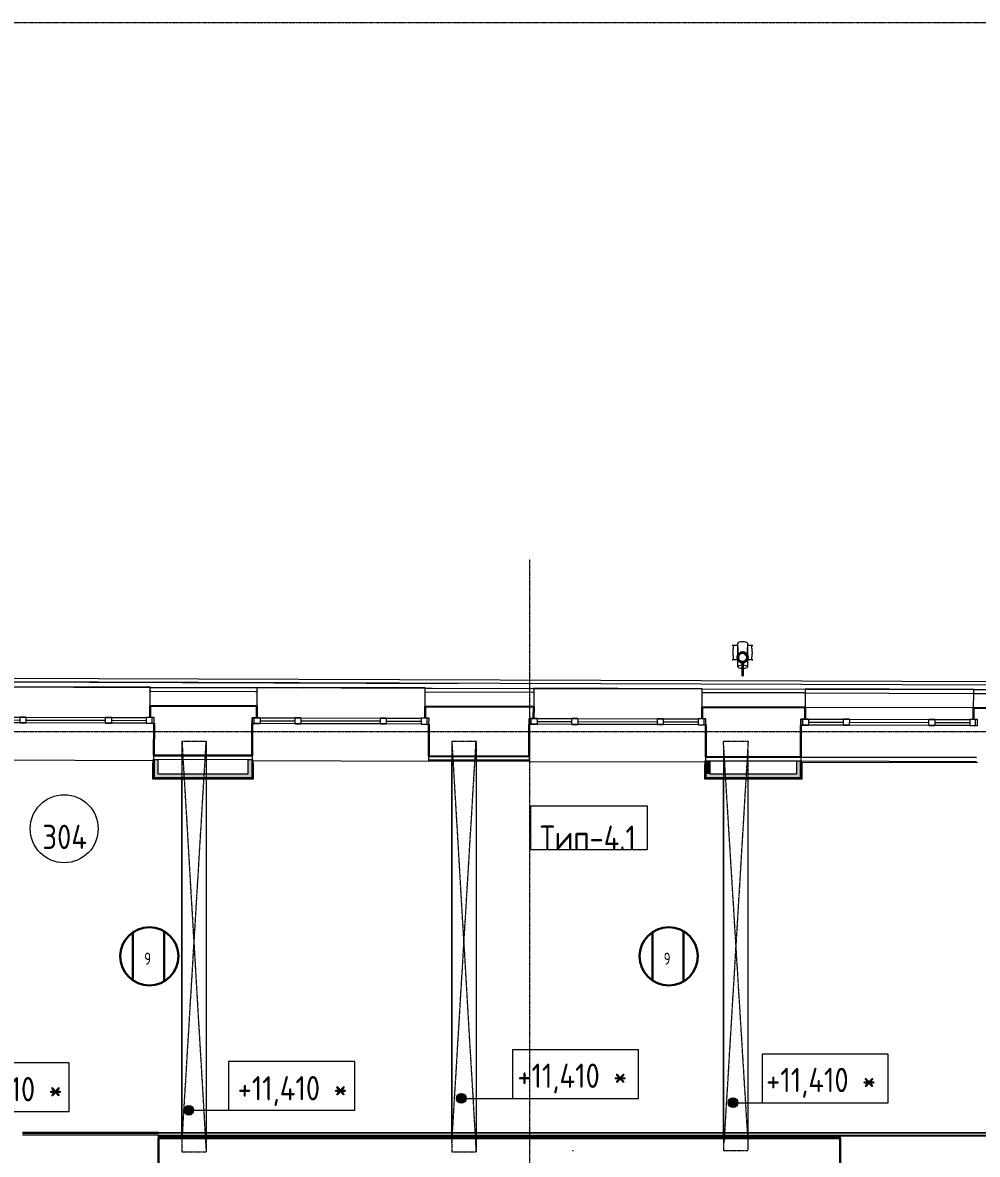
# Model space of a CAD drawing. Header units: millimetres. Extents: x -10438 to 68527, y -5058 to 44223.
# Drawn here: x 25324 to 35159, y 8591 to 20245 of the extents above; entities that cross this region are included whole.
import ezdxf

# ---------------------------------------------------------------- set-up
doc = ezdxf.new("R2010")
doc.units = ezdxf.units.MM
for name, pattern in [('ADSK_Линия сетки', [25, 20, -2.5, 0, -2.5]), ('ADSK_Штрих_ш3 п1_5', [4.5, 3, -1.5]), ('ADSK_Штрихпунктирная 2 точки_ш15 п1_5 п1_5 п1_5', [19.5, 15, -1.5, 0, -1.5, 0, -1.5])]:
    doc.linetypes.add(name, pattern=pattern)
for name, color, linetype, lineweight in [('_ Окна', 7, 'Continuous', 9), ('Аннотация', 7, 'Continuous', 20), ('Каркас', 7, 'Continuous', 18), ('Марки', 7, 'Continuous', 20), ('Марки помещений', 7, 'Continuous', 20), ('Обобщенные модели', 7, 'Continuous', 18), ('Окна', 7, 'Continuous', 9), ('Оси', 7, 'Continuous', 9), ('Отметки', 7, 'Continuous', 9), ('Потолки', 7, 'Continuous', 9), ('Стены внутренние', 7, 'Continuous', 18), ('Стены наружные', 7, 'Continuous', 18), ('Стены несущие', 7, 'Continuous', 30), ('Стены отделка', 7, 'Continuous', 30), ('Стены штриховка', 7, 'Continuous', 9)]:
    doc.layers.add(name, color=color, linetype=linetype, lineweight=lineweight)
doc.layers.add('Линии', color=7, linetype='Continuous', lineweight=9, true_color=0x00a600)
doc.styles.add('GOST Common_1', font='GOST_Common.ttf', dxfattribs={"width": 0.9, "height": 250})
doc.styles.add('GOST Common_2', font='GOST_Common.ttf', dxfattribs={"width": 0.9, "height": 250})
doc.styles.add('GOST Common_4', font='GOST_Common.ttf', dxfattribs={"width": 0.8, "height": 350})
doc.styles.add('GOST Common_B', font='', dxfattribs={"width": 0.9, "height": 250})
doc.styles.get('GOST Common_B').set_extended_font_data('GOST Common', bold=True)

# ---------------------------------------------------------------- blocks, each defined once
blk = doc.blocks.new('окно трехпол с фрамугой - 1800 и 1820х2300_h___нов_ ок15-V10-План потолков 3-го этажа')
at = {"layer": '_ Окна', "lineweight": 18}
for p, q in [((-910, 75), (-910, 135)), ((-910, 135), (-830, 135)), ((-830, 135), (-830, 75)), ((-470, 75), (-470, 135)), ((-470, 135), (-410, 135)), ((-410, 135), (-410, 75)), ((410, 75), (410, 135)), ((410, 135), (470, 135)), ((470, 135), (470, 75)), ((830, 135), (830, 75)), ((910, 135), (830, 135)), ((910, 75), (910, 135)), ((-830, 75), (-910, 75)), ((-410, 75), (-470, 75)), ((470, 75), (410, 75)), ((830, 75), (910, 75))]:
    blk.add_line(p, q, dxfattribs=at)
at = {"layer": '_ Окна'}
for p, q in [((-890, 75), (-890, 135)), ((890, 75), (890, 135)), ((-830, 105), (-470, 105)), ((-410, 105), (410, 105)), ((470, 105), (830, 105))]:
    blk.add_line(p, q, dxfattribs=at)
at = {"layer": 'Окна'}
for p, q in [((-910, 135), (-910, 75)), ((-830, 135), (-910, 135)), ((-830, 135), (-470, 135)), ((-410, 135), (-470, 135)), ((-410, 135), (410, 135)), ((470, 135), (410, 135)), ((470, 135), (830, 135)), ((910, 135), (830, 135)), ((910, 75), (910, 135)), ((-910, 75), (-830, 75)), ((-470, 75), (-830, 75)), ((-470, 75), (-410, 75)), ((410, 75), (-410, 75)), ((410, 75), (470, 75)), ((830, 75), (470, 75)), ((830, 75), (910, 75))]:
    blk.add_line(p, q, dxfattribs=at)
blk = doc.blocks.new('окно трехпол с фрамугой - 1800 и 1820х2300_h___нов_ ок15-V13-План потолков 3-го этажа')
at = {"layer": '_ Окна', "lineweight": 18}
for p, q in [((-910, 75), (-910, 135)), ((-910, 135), (-830, 135)), ((-830, 135), (-830, 75)), ((-470, 75), (-470, 135)), ((-470, 135), (-410, 135)), ((-410, 135), (-410, 75)), ((410, 75), (410, 135)), ((410, 135), (470, 135)), ((470, 135), (470, 75)), ((830, 135), (830, 75)), ((910, 135), (830, 135)), ((910, 75), (910, 135)), ((-830, 75), (-910, 75)), ((-410, 75), (-470, 75)), ((470, 75), (410, 75)), ((830, 75), (910, 75))]:
    blk.add_line(p, q, dxfattribs=at)
at = {"layer": '_ Окна'}
for p, q in [((-890, 75), (-890, 135)), ((890, 75), (890, 135)), ((-830, 105), (-470, 105)), ((-410, 105), (410, 105)), ((470, 105), (830, 105))]:
    blk.add_line(p, q, dxfattribs=at)
at = {"layer": 'Окна'}
for p, q in [((-910, 135), (-910, 75)), ((-830, 135), (-910, 135)), ((-830, 135), (-470, 135)), ((-410, 135), (-470, 135)), ((-410, 135), (410, 135)), ((470, 135), (410, 135)), ((470, 135), (830, 135)), ((910, 135), (830, 135)), ((910, 75), (910, 135)), ((-910, 75), (-830, 75)), ((-470, 75), (-830, 75)), ((-470, 75), (-410, 75)), ((410, 75), (-410, 75)), ((410, 75), (470, 75)), ((830, 75), (470, 75)), ((830, 75), (910, 75))]:
    blk.add_line(p, q, dxfattribs=at)
blk = doc.blocks.new('окно трехпол с фрамугой - 1800 и 1820х2300_h___нов_ ок15-V14-План потолков 3-го этажа')
at = {"layer": '_ Окна', "lineweight": 18}
for p, q in [((-910, 75), (-910, 135)), ((-910, 135), (-830, 135)), ((-830, 135), (-830, 75)), ((-470, 75), (-470, 135)), ((-470, 135), (-410, 135)), ((-410, 135), (-410, 75)), ((410, 75), (410, 135)), ((410, 135), (470, 135)), ((470, 135), (470, 75)), ((830, 135), (830, 75)), ((910, 135), (830, 135)), ((910, 75), (910, 135)), ((-830, 75), (-910, 75)), ((-410, 75), (-470, 75)), ((470, 75), (410, 75)), ((830, 75), (910, 75))]:
    blk.add_line(p, q, dxfattribs=at)
at = {"layer": '_ Окна'}
for p, q in [((-890, 75), (-890, 135)), ((890, 75), (890, 135)), ((-830, 105), (-470, 105)), ((-410, 105), (410, 105)), ((470, 105), (830, 105))]:
    blk.add_line(p, q, dxfattribs=at)
at = {"layer": 'Окна'}
for p, q in [((-910, 135), (-910, 75)), ((-830, 135), (-910, 135)), ((-830, 135), (-470, 135)), ((-410, 135), (-470, 135)), ((-410, 135), (410, 135)), ((470, 135), (410, 135)), ((470, 135), (830, 135)), ((910, 135), (830, 135)), ((910, 75), (910, 135)), ((-910, 75), (-830, 75)), ((-470, 75), (-830, 75)), ((-470, 75), (-410, 75)), ((410, 75), (-410, 75)), ((410, 75), (470, 75)), ((830, 75), (470, 75)), ((830, 75), (910, 75))]:
    blk.add_line(p, q, dxfattribs=at)
blk = doc.blocks.new('окно трехпол с фрамугой - 1800 и 1820х2300_h___нов_ ок15-V15-План потолков 3-го этажа')
at = {"layer": '_ Окна', "lineweight": 18}
for p, q in [((-910, 75), (-910, 135)), ((-910, 135), (-830, 135)), ((-830, 135), (-830, 75)), ((-470, 75), (-470, 135)), ((-470, 135), (-410, 135)), ((-410, 135), (-410, 75)), ((410, 75), (410, 135)), ((410, 135), (470, 135)), ((470, 135), (470, 75)), ((830, 135), (830, 75)), ((910, 135), (830, 135)), ((910, 75), (910, 135)), ((-830, 75), (-910, 75)), ((-410, 75), (-470, 75)), ((470, 75), (410, 75)), ((830, 75), (910, 75))]:
    blk.add_line(p, q, dxfattribs=at)
at = {"layer": '_ Окна'}
for p, q in [((-890, 75), (-890, 135)), ((890, 75), (890, 135)), ((-830, 105), (-470, 105)), ((-410, 105), (410, 105)), ((470, 105), (830, 105))]:
    blk.add_line(p, q, dxfattribs=at)
at = {"layer": 'Окна'}
for p, q in [((-910, 135), (-910, 75)), ((-830, 135), (-910, 135)), ((-830, 135), (-470, 135)), ((-410, 135), (-470, 135)), ((-410, 135), (410, 135)), ((470, 135), (410, 135)), ((470, 135), (830, 135)), ((910, 135), (830, 135)), ((910, 75), (910, 135)), ((-910, 75), (-830, 75)), ((-470, 75), (-830, 75)), ((-470, 75), (-410, 75)), ((410, 75), (-410, 75)), ((410, 75), (470, 75)), ((830, 75), (470, 75)), ((830, 75), (910, 75))]:
    blk.add_line(p, q, dxfattribs=at)
blk = doc.blocks.new('Водосток - Тип 1 _карниз больше 490мм_-5185615-План потолков 3-го этажа')
at = {"layer": 'Обобщенные модели', "lineweight": 9}
h = blk.add_hatch(dxfattribs=at)
h.set_pattern_fill('FP_41', color=256, style=0, pattern_type=2)
h.set_pattern_definition([(45, (-32615.11, -13548.13), (-106.066, 106.066), [])])
h.paths.add_polyline_path([(125, 110), (147, 115), (164, 129), (174, 149), (174, 171), (164, 191), (145, 206), (123, 209), (103, 205), (86, 191), (76, 171), (76, 149), (86, 129), (103, 115), (123, 111)])
at = {"layer": 'Обобщенные модели'}
for p, q in [((19, 285), (25, 285)), ((75, 185), (75, 306)), ((75, 264), (75, 306)), ((175, 306), (175, 184)), ((175, 306), (175, 264)), ((225, 285), (231, 285)), ((25, 135), (19, 135)), ((75, 173), (75, 183)), ((75, 64), (75, 147)), ((175, 177), (175, 173)), ((175, 177), (175, 173)), ((175, 147), (175, 64)), ((231, 135), (225, 135)), ((75, 64), (75, 106)), ((120, -30), (120, 109)), ((130, 109), (130, -30)), ((175, 106), (175, 64)), ((120, -30), (130, -30))]:
    blk.add_line(p, q, dxfattribs=at)
at = {"layer": 'Обобщенные модели', "flags": 128}
for points in [[(75, 264), (75, 258), (75, 252), (75, 247), (75, 242), (75, 236), (75, 231), (75, 226), (75, 221), (75, 216), (75, 212), (75, 207), (75, 203), (75, 199), (75, 195), (75, 191), (75, 188), (75, 184), (75, 181), (75, 178), (75, 175), (75, 173)], [(175, 173), (175, 174), (175, 177), (175, 180), (175, 183), (175, 186), (175, 190), (175, 193), (175, 197), (175, 201), (175, 205), (175, 210), (175, 214), (175, 219), (175, 224), (175, 229), (175, 234), (175, 239), (175, 245), (175, 250), (175, 256), (175, 261), (175, 264)], [(75, 191), (75, 192), (75, 195), (75, 197), (75, 199), (75, 202), (75, 203), (75, 205), (75, 206), (75, 208), (75, 209), (75, 209), (75, 210), (75, 210)], [(75, 173), (75, 175), (75, 179), (75, 182)], [(75, 106), (75, 112), (75, 118), (75, 123), (75, 128), (75, 134), (75, 139), (75, 144), (75, 147)], [(175, 210), (175, 210), (175, 209), (175, 208), (175, 207), (175, 206), (175, 204), (175, 202), (175, 200), (175, 198), (175, 196), (175, 193), (175, 190)], [(175, 146), (175, 141), (175, 136), (175, 131), (175, 125), (175, 120), (175, 114), (175, 109), (175, 106)]]:
    blk.add_lwpolyline(points, dxfattribs=at)
at = {"layer": 'Обобщенные модели'}
for start, end in [(90, 270), (270, 90)]:
    blk.add_arc((125, 160), 52, start, end, dxfattribs=at)
at = {"layer": 'Обобщенные модели', "lineweight": 40}
for start, end in [(90, 270), (270, 90)]:
    blk.add_arc((125, 160), 50, start, end, dxfattribs=at)
at = {"layer": 'Обобщенные модели'}
for centre, major_axis, start_param, end_param in [((125, 306), (-50, 0), 4.712389, 6.283185), ((125, 306), (-50, 0), 4.712389, 6.283185), ((125, 306), (-50, 0), 3.141593, 4.712389), ((125, 306), (-50, 0), 3.141593, 4.712389), ((125, 64), (50, 0), 1.668501, 4.614684), ((125, 64), (50, 0), 1.668501, 4.614684), ((125, 64), (50, 0), 4.805661, 7.758507), ((125, 64), (50, 0), 4.805661, 7.758507)]:
    blk.add_ellipse(centre, major_axis=major_axis, ratio=0.309017, start_param=start_param, end_param=end_param, dxfattribs=at)
for points, knots in [([(19, 135), (21, 135), (25, 136), (29, 139), (31, 142), (32, 145), (32, 147), (32, 149), (32, 152), (32, 154), (32, 156), (32, 159), (32, 161), (31, 164), (31, 167), (31, 170), (30, 173), (30, 176), (29, 179), (29, 182), (29, 186), (28, 190), (28, 196), (27, 205), (27, 215), (28, 224), (28, 230), (29, 234), (29, 238), (29, 241), (30, 244), (30, 247), (31, 250), (31, 253), (31, 256), (32, 259), (32, 261), (32, 264), (32, 266), (32, 268), (32, 271), (32, 273), (32, 275), (31, 278), (29, 281), (25, 284), (21, 285), (19, 285)], [-1, -1, -1, -1, -0.941176, -0.882353, -0.852941, -0.823529, -0.808824, -0.794118, -0.779412, -0.764706, -0.75, -0.735294, -0.720588, -0.705882, -0.691176, -0.676471, -0.661765, -0.647059, -0.632353, -0.617647, -0.602941, -0.588235, -0.558824, -0.529412, -0.470588, -0.441176, -0.411765, -0.397059, -0.382353, -0.367647, -0.352941, -0.338235, -0.323529, -0.308824, -0.294118, -0.279412, -0.264706, -0.25, -0.235294, -0.220588, -0.205882, -0.191176, -0.176471, -0.147059, -0.117647, -0.058824, 0, 0, 0, 0]), ([(19, 285), (22, 285), (29, 285), (39, 285), (48, 285), (56, 285), (61, 285), (65, 285), (68, 285), (71, 285), (73, 285), (74, 285)], [-1, -1, -1, -1, -0.875, -0.75, -0.625, -0.5625, -0.5, -0.46875, -0.4375, -0.40625, -0.375, -0.375, -0.375, -0.375]), ([(176, 285), (177, 285), (179, 285), (182, 285), (185, 285), (189, 285), (194, 285), (202, 285), (211, 285), (221, 285), (228, 285), (231, 285)], [-0.625, -0.625, -0.625, -0.625, -0.59375, -0.5625, -0.53125, -0.5, -0.4375, -0.375, -0.25, -0.125, 0, 0, 0, 0]), ([(231, 285), (229, 285), (225, 284), (221, 281), (219, 278), (218, 275), (218, 273), (218, 271), (218, 268), (218, 266), (218, 264), (218, 261), (218, 259), (219, 256), (219, 253), (219, 250), (220, 247), (220, 244), (221, 241), (221, 238), (221, 234), (222, 230), (222, 224), (223, 215), (223, 205), (222, 196), (222, 190), (221, 186), (221, 182), (221, 179), (220, 176), (220, 173), (219, 170), (219, 167), (219, 164), (218, 161), (218, 159), (218, 156), (218, 154), (218, 152), (218, 149), (218, 147), (218, 145), (219, 142), (221, 139), (225, 136), (229, 135), (231, 135)], [-1, -1, -1, -1, -0.941176, -0.882353, -0.852941, -0.823529, -0.808824, -0.794118, -0.779412, -0.764706, -0.75, -0.735294, -0.720588, -0.705882, -0.691176, -0.676471, -0.661765, -0.647059, -0.632353, -0.617647, -0.602941, -0.588235, -0.558824, -0.529412, -0.470588, -0.441176, -0.411765, -0.397059, -0.382353, -0.367647, -0.352941, -0.338235, -0.323529, -0.308824, -0.294118, -0.279412, -0.264706, -0.25, -0.235294, -0.220588, -0.205882, -0.191176, -0.176471, -0.147059, -0.117647, -0.058824, 0, 0, 0, 0]), ([(74, 135), (73, 135), (71, 135), (68, 135), (65, 135), (61, 135), (56, 135), (48, 135), (39, 135), (29, 135), (22, 135), (19, 135)], [-0.625, -0.625, -0.625, -0.625, -0.59375, -0.5625, -0.53125, -0.5, -0.4375, -0.375, -0.25, -0.125, 0, 0, 0, 0]), ([(231, 135), (228, 135), (221, 135), (211, 135), (202, 135), (194, 135), (189, 135), (185, 135), (182, 135), (179, 135), (177, 135), (176, 135)], [-1, -1, -1, -1, -0.875, -0.75, -0.625, -0.5625, -0.5, -0.46875, -0.4375, -0.40625, -0.375, -0.375, -0.375, -0.375])]:
    blk.add_open_spline(points, degree=3, knots=knots, dxfattribs=at)
blk = doc.blocks.new('ADSK_Марка_Помещение_ОдноЗначение - Номер-159740-План потолков 3-го этажа')
at = {"layer": 'Марки помещений'}
blk.add_circle((0, 0), 3.5, dxfattribs=at)
blk = doc.blocks.new('Высотные отметки - Рамка-12095-План потолков 3-го этажа')
at = {"layer": 'Аннотация'}
for p, q in [((-6.5, 0), (-6.5, 5)), ((-6.5, 5), (6.5, 5)), ((6.5, 5), (6.5, 0)), ((6.5, 0), (-6.5, 0))]:
    blk.add_line(p, q, dxfattribs=at)
blk = doc.blocks.new('ADSK_Марка_Потолок - ADSK_Марка и Смещение от уровня-155896-План потолков 3-го этажа')
at = {"layer": 'Марки'}
for p, q in [((-6, 4.5), (-6, 0)), ((-6, 4.5), (6, 4.5)), ((6, 4.5), (6, 0)), ((-6, 0), (6, 0))]:
    blk.add_line(p, q, dxfattribs=at)

msp = doc.modelspace()

# ---------------------------------------------------------------- hatches: boundary and pattern name
at = {"layer": 'Отметки'}
h = msp.add_hatch(color=256, dxfattribs=at)
edge = h.paths.add_edge_path()
edge.add_arc((29842.652, 9167.902), 50, 0, 360)
h = msp.add_hatch(color=256, dxfattribs=at)
edge = h.paths.add_edge_path()
edge.add_arc((27035.593, 9046.074), 50, 0, 360)
h = msp.add_hatch(color=256, dxfattribs=at)
edge = h.paths.add_edge_path()
edge.add_arc((32641.624, 9123.764), 50, 0, 360)
at = {"layer": 'Стены внутренние'}
for points in [[(26677.973, 12508.238), (26717.973, 12508.238), (26717.973, 12658.266), (26677.973, 12657.449), (26677.973, 12558.926)], [(27687.95, 12468.238), (27687.733, 12657.452), (27647.95, 12657.449), (27647.95, 12468.238)], [(32362.94, 12508.238), (32402.94, 12508.238), (32402.94, 12643.463), (32362.94, 12642.575), (32362.94, 12558.926)], [(33337.944, 12468.238), (33337.682, 12642.578), (33297.944, 12642.548), (33297.944, 12468.238)], [(26775.231, 12468.238), (27647.95, 12468.238), (27647.95, 12508.238), (26677.973, 12508.238), (26677.973, 12468.238)], [(33279.84, 12468.238), (33297.944, 12468.238), (33297.944, 12508.238), (32362.94, 12508.238), (32362.94, 12468.238), (32918.473, 12468.238)]]:
    msp.add_hatch(color=256, dxfattribs=at).paths.add_polyline_path(points)

# ---------------------------------------------------------------- linework, layer by layer
at = {"layer": 'Каркас', "color": 8, "linetype": 'ADSK_Штрих_ш3 п1_5', "lineweight": 9, "true_color": 0x808080}
for p, q in [((26965.383, 12659.354), (26965.383, 12508.238)), ((27215.383, 12658.696), (27215.383, 12508.238)), ((29745.383, 12640.035), (29745.383, 8818.238)), ((29995.383, 12639.377), (29995.383, 8818.238)), ((32545.383, 12644.664), (32545.383, 12508.238)), ((32795.383, 12644.006), (32795.383, 12508.238)), ((26965.383, 12456.238), (26965.383, 8818.238)), ((27215.383, 12456.238), (27215.383, 8818.238)), ((32545.383, 12456.238), (32545.383, 8818.238)), ((32795.383, 12456.238), (32795.383, 8818.238)), ((26965.383, 8808.238), (26965.383, 8790.238)), ((27215.383, 8808.238), (27215.383, 8790.238)), ((29745.383, 8808.238), (29745.383, 8790.238)), ((29995.383, 8808.238), (29995.383, 8790.238)), ((32545.383, 8808.238), (32545.383, 8790.238)), ((32795.383, 8808.238), (32795.383, 8790.238))]:
    msp.add_line(p, q, dxfattribs=at)
at = {"layer": 'Линии', "color": 7, "linetype": 'ADSK_Штрихпунктирная 2 точки_ш15 п1_5 п1_5 п1_5'}
for p, q in [((26965.383, 12841.894), (27215.017, 8617.642)), ((27215.383, 12841.894), (26965.383, 12841.894)), ((26965.383, 12841.894), (26965.383, 8617.642)), ((26965.837, 8709.422), (27215.383, 12841.894)), ((27215.383, 12841.894), (27215.383, 8617.642)), ((29745.383, 12841.894), (29995.017, 8617.642)), ((29995.383, 12841.894), (29745.383, 12841.894)), ((29745.383, 12841.894), (29745.383, 8617.642)), ((29745.837, 8709.422), (29995.383, 12841.894)), ((29995.383, 12841.894), (29995.383, 8617.642)), ((32539.816, 12841.894), (32795.383, 8701.894)), ((32800.95, 12841.894), (32539.816, 12841.894)), ((32551.404, 8709.422), (32800.95, 12841.894)), ((32545.383, 12751.712), (32545.383, 8632.642)), ((32795.383, 12749.704), (32795.383, 8632.642)), ((30989.565, 8632.642), (30999.565, 8632.642)), ((32545.383, 8632.642), (32795.383, 8632.642)), ((26965.383, 8617.642), (27215.383, 8617.642)), ((29745.383, 8617.642), (29995.383, 8617.642))]:
    msp.add_line(p, q, dxfattribs=at)
at = {"layer": 'Линии', "color": 1, "lineweight": 30, "true_color": 0xff0000}
for p, q in [((26460.841, 10878.945), (26460.841, 10382.564)), ((26780.841, 10371.802), (26780.841, 10889.706))]:
    msp.add_line(p, q, dxfattribs=at)
at = {"layer": 'Линии', "color": 5, "lineweight": 30, "true_color": 0x0000ff}
for p, q in [((31811.336, 10878.945), (31811.336, 10382.564)), ((32131.336, 10371.802), (32131.336, 10889.706))]:
    msp.add_line(p, q, dxfattribs=at)
at = {"layer": 'Линии', "color": 1, "lineweight": 30, "true_color": 0xff0000}
msp.add_circle((26629.369, 10630.754), 300, dxfattribs=at)
at = {"layer": 'Линии', "color": 5, "lineweight": 30, "true_color": 0x0000ff}
msp.add_circle((31979.864, 10630.754), 300, dxfattribs=at)
at = {"layer": 'Оси', "linetype": 'ADSK_Линия сетки'}
for p, q in [((-9638.275, 20245), (56004.853, 20245)), ((30549.565, -4258.205), (30549.565, 14717.605)), ((-9638.275, 12945), (56004.853, 12945))]:
    msp.add_line(p, q, dxfattribs=at)
at = {"layer": 'Отметки', "lineweight": 20}
for p, q in [((29842.652, 9167.902), (30342.276, 9167.902)), ((30342.276, 9167.902), (31018.596, 9167.902)), ((32641.624, 9123.764), (33195.226, 9123.764)), ((33195.226, 9123.764), (33591.269, 9123.764)), ((27035.593, 9046.074), (27529.124, 9046.074)), ((27529.124, 9046.074), (28095.77, 9046.074))]:
    msp.add_line(p, q, dxfattribs=at)
at = {"layer": 'Отметки'}
for centre in [(29842.652, 9167.902), (27035.593, 9046.074), (32641.624, 9123.764)]:
    msp.add_circle(centre, 50, dxfattribs=at)
at = {"layer": 'Потолки'}
for p, q in [((29745.383, 8818.238), (29745.383, 12640.035)), ((29995.383, 12639.377), (29995.383, 8818.238)), ((26965.383, 8818.238), (26965.383, 12456.238)), ((27215.383, 12456.238), (27215.383, 8818.238)), ((32545.383, 8818.238), (32545.383, 12456.238)), ((32795.383, 12456.238), (32795.383, 8818.238)), ((26965.383, 8790.238), (26965.383, 8808.238)), ((27215.383, 8808.238), (27215.383, 8790.238)), ((29745.383, 8790.238), (29745.383, 8808.238)), ((29995.383, 8808.238), (29995.383, 8790.238)), ((32545.383, 8790.238), (32545.383, 8808.238)), ((32795.383, 8808.238), (32795.383, 8790.238))]:
    msp.add_line(p, q, dxfattribs=at)
at = {"layer": 'Стены внутренние'}
for p, q in [((35115.489, 13187.9), (33385.495, 13192.454)), ((26665.973, 12660.142), (26677.07, 12660.113)), ((27689.066, 12657.449), (27699.95, 12657.42)), ((32350.94, 12645.176), (32362.05, 12645.147)), ((33349.047, 12642.548), (35149.041, 12637.81)), ((33349.152, 12682.548), (35149.146, 12677.81)), ((35149.146, 12677.81), (33349.152, 12682.548)), ((26724, 8818.238), (25324, 8818.238)), ((25324, 8808.238), (26724, 8808.238))]:
    msp.add_line(p, q, dxfattribs=at)
at = {"layer": 'Стены наружные'}
for p, q in [((37816.932, 13449.509), (15979.83, 13523.579)), ((10925, 13505.724), (29812.197, 13441.66)), ((37851.748, 13414.45), (10925, 13505.585)), ((10925, 13455.585), (28213.808, 13397.07)), ((26639.018, 13400.216), (24904.024, 13404.783)), ((24905.024, 13404.781), (26639.018, 13400.216)), ((26640.021, 13401.213), (24905.027, 13405.781)), ((26640.021, 13401.213), (26640.018, 13400.213)), ((27735.017, 13398.33), (27735.014, 13397.33)), ((29470.011, 13393.763), (27735.017, 13398.33)), ((29471.008, 13392.76), (27736.014, 13397.328)), ((27736.014, 13397.328), (29470.008, 13392.763)), ((29470.011, 13393.763), (29470.008, 13392.763)), ((29470.009, 13392.818), (29543.523, 13392.569)), ((32323.998, 13385.249), (30589.004, 13389.817)), ((30590.007, 13390.814), (30590.004, 13389.814)), ((30590.004, 13389.814), (32323.998, 13385.249)), ((32325.001, 13386.247), (30590.007, 13390.814)), ((32325.001, 13386.247), (32324.998, 13385.247)), ((33384.997, 13383.456), (33384.995, 13382.456)), ((35119.124, 13378.891), (33384.997, 13383.456)), ((33385.889, 13342.454), (35115.884, 13337.899)), ((35120.989, 13377.886), (33385.995, 13382.454)), ((33385.995, 13382.453), (35119.121, 13377.891)), ((35119.124, 13378.891), (35119.121, 13377.891)), ((24857.045, 12652.904), (26665.973, 12648.142)), ((26665.973, 12648.142), (26665.973, 12620.142)), ((27699.95, 12617.42), (27699.95, 12645.42)), ((27699.95, 12645.42), (29509.029, 12640.658)), ((30542.025, 12637.938), (32350.94, 12633.176)), ((32350.94, 12645.176), (32350.94, 12605.176)), ((33339.021, 12632.575), (33339.015, 12630.575)), ((33349.944, 12630.546), (35159.009, 12625.783)), ((26724, 8790.238), (25324, 8790.238))]:
    msp.add_line(p, q, dxfattribs=at)
at = {"layer": 'Стены несущие'}
for p, q in [((26638.202, 13090.217), (26638.518, 13210.216)), ((27735.514, 13207.329), (26638.518, 13210.216)), ((27735.514, 13207.329), (27735.198, 13087.329)), ((29470.192, 13082.761), (29470.508, 13202.761)), ((30588.504, 13199.818), (29470.508, 13202.761)), ((30588.504, 13199.818), (30588.188, 13079.818)), ((32323.182, 13075.251), (32323.498, 13195.25)), ((32323.498, 13195.25), (33385.495, 13192.454)), ((33385.495, 13192.454), (33385.179, 13072.455)), ((35120.173, 13067.887), (35120.489, 13187.887)), ((38094.257, 13180.058), (35120.489, 13187.887)), ((26677.175, 12700.113), (26678.044, 13030.112)), ((27690.04, 13027.448), (27689.172, 12697.449)), ((29509.165, 12692.657), (29510.034, 13022.656)), ((30543.031, 13019.937), (30542.162, 12689.938)), ((32362.156, 12685.147), (32363.024, 13015.145)), ((33340.021, 13012.573), (33339.152, 12682.575)), ((27689.172, 12697.449), (26677.175, 12700.113)), ((26677.175, 12700.113), (27689.172, 12697.449)), ((30542.162, 12689.938), (29509.165, 12692.657)), ((29509.165, 12692.657), (30542.162, 12689.938)), ((33339.152, 12682.575), (32362.156, 12685.147)), ((32362.156, 12685.147), (33339.152, 12682.575)), ((26724, 8318.238), (26724, 8758.238)), ((26724, 8758.238), (33744, 8758.238)), ((33744, 8758.238), (33744, 8318.238))]:
    msp.add_line(p, q, dxfattribs=at)
at = {"layer": 'Стены отделка', "lineweight": 9}
for p, q in [((26638.518, 13210.216), (26639.018, 13400.216)), ((26645.913, 13360.198), (26638.913, 13360.216)), ((26639.018, 13400.216), (27736.014, 13397.328)), ((27720.909, 13357.367), (27735.909, 13357.328)), ((27735.909, 13357.328), (27735.514, 13207.329)), ((27736.014, 13397.328), (27735.909, 13357.328)), ((27735.909, 13357.328), (27735.909, 13357.328)), ((29470.508, 13202.761), (29470.903, 13352.76)), ((29470.903, 13352.76), (29471.008, 13392.76)), ((29471.008, 13392.76), (30576.005, 13389.851)), ((30575.899, 13349.851), (30588.899, 13349.817)), ((30576.005, 13389.851), (30589.004, 13389.817)), ((30588.899, 13349.817), (30588.504, 13199.818)), ((30589.004, 13389.817), (30588.899, 13349.817)), ((32323.498, 13195.25), (32323.893, 13345.25)), ((32323.893, 13345.25), (32323.998, 13385.249)), ((32323.998, 13385.249), (33385.995, 13382.454)), ((33370.89, 13342.493), (33385.889, 13342.454)), ((33385.889, 13342.454), (33385.495, 13192.454)), ((33385.995, 13382.454), (33385.889, 13342.454)), ((35120.489, 13187.887), (35120.883, 13337.886)), ((35120.883, 13337.886), (35120.989, 13377.886)), ((35120.989, 13377.886), (37901.999, 13370.565)), ((26638.518, 13210.216), (26638.518, 13210.216)), ((33385.495, 13192.454), (33385.495, 13192.454)), ((26665.973, 12458.238), (26665.973, 12620.142)), ((26665.973, 12620.142), (26676.965, 12620.113)), ((26676.965, 12620.113), (26677.07, 12660.113)), ((26677.07, 12660.113), (26677.175, 12700.113)), ((26677.07, 12660.113), (27689.066, 12657.449)), ((26677.973, 12660.111), (26677.973, 12468.238)), ((26677.973, 12658.266), (26717.973, 12658.266)), ((26717.973, 12658.266), (26717.973, 12508.238)), ((27647.95, 12508.238), (27647.95, 12658.266)), ((27647.95, 12658.266), (27687.95, 12658.266)), ((27687.95, 12468.238), (27687.95, 12658.266)), ((27689.172, 12697.449), (27688.961, 12617.449)), ((27688.961, 12617.449), (27699.95, 12617.42)), ((27699.95, 12617.42), (27699.95, 12458.238)), ((29509.029, 12640.658), (29509.165, 12692.657)), ((30542.025, 12637.938), (29509.029, 12640.658)), ((30542.162, 12689.938), (30542.025, 12637.938)), ((32350.94, 12458.238), (32350.94, 12605.176)), ((32350.94, 12605.176), (32361.945, 12605.147)), ((32361.945, 12605.147), (32362.156, 12685.147)), ((32362.05, 12645.147), (32362.94, 12645.144)), ((32362.94, 12645.144), (33339.047, 12642.575)), ((32362.94, 12645.144), (32362.94, 12468.238)), ((32362.94, 12643.463), (32402.94, 12643.463)), ((32402.94, 12643.463), (32402.94, 12508.238)), ((33297.944, 12508.238), (33297.944, 12643.463)), ((33297.944, 12643.463), (33337.944, 12643.463)), ((33337.944, 12468.238), (33337.944, 12643.463)), ((33339.015, 12630.575), (33349.944, 12630.546)), ((33339.152, 12682.575), (33339.021, 12632.575)), ((33349.944, 12630.546), (33349.944, 12458.238)), ((26717.973, 12508.238), (27647.95, 12508.238)), ((32402.94, 12508.238), (33297.944, 12508.238)), ((27697.95, 12456.238), (26667.973, 12456.238)), ((27687.95, 12468.238), (26677.973, 12468.238)), ((33347.944, 12456.238), (32352.94, 12456.238)), ((33337.944, 12468.238), (32362.94, 12468.238)), ((26724, 8808.238), (26724, 8818.238)), ((26724, 8818.238), (40054.13, 8818.238)), ((40054.13, 8808.238), (26724, 8808.238)), ((26724, 8758.238), (26724, 8790.238)), ((26724, 8790.238), (40024.13, 8790.238)), ((33744, 8778.238), (33744, 8758.238)), ((35344, 8778.238), (33744, 8778.238))]:
    msp.add_line(p, q, dxfattribs=at)
at = {"layer": 'Стены штриховка'}
for p, q in [((26645.913, 13360.198), (27720.909, 13357.367)), ((29470.903, 13352.76), (30575.899, 13349.851)), ((33370.89, 13342.493), (32323.893, 13345.25)), ((35120.883, 13337.886), (35120.883, 13337.886)), ((35120.883, 13337.886), (37902.471, 13330.563)), ((26667.973, 12456.238), (26667.973, 12620.137)), ((27697.95, 12617.425), (27697.95, 12456.238)), ((30542.03, 12639.938), (29509.034, 12642.658)), ((30542.057, 12649.938), (29509.06, 12652.658)), ((32352.94, 12456.238), (32352.94, 12605.171)), ((33347.944, 12630.551), (33347.944, 12456.238)), ((27699.95, 12458.238), (26665.973, 12458.238)), ((26665.973, 12456.238), (26665.973, 12458.238)), ((26667.973, 12456.238), (26665.973, 12456.238)), ((27699.95, 12456.238), (27697.95, 12456.238)), ((27699.95, 12458.238), (27699.95, 12456.238)), ((33349.944, 12458.238), (32350.94, 12458.238)), ((32350.94, 12456.238), (32350.94, 12458.238)), ((32352.94, 12456.238), (32350.94, 12456.238)), ((33349.944, 12456.238), (33347.944, 12456.238)), ((33349.944, 12458.238), (33349.944, 12456.238)), ((26724, 8788.238), (40024.13, 8788.238)), ((26724, 8778.238), (33744, 8778.238))]:
    msp.add_line(p, q, dxfattribs=at)

# ---------------------------------------------------------------- block references
at = {"layer": 'Марки', "xscale": 99.99999999999993, "yscale": 99.99999999999993, "zscale": 99.99999999999993}
msp.add_blockref('ADSK_Марка_Потолок - ADSK_Марка и Смещение от уровня-155896-План потолков 3-го этажа', (31157.345, 11729.963), dxfattribs=at)
at = {"layer": 'Марки помещений', "xscale": 99.99999999999993, "yscale": 99.99999999999993, "zscale": 99.99999999999993}
msp.add_blockref('ADSK_Марка_Помещение_ОдноЗначение - Номер-159740-План потолков 3-го этажа', (25751.997, 11944.131), dxfattribs=at)
at = {"layer": 'Обобщенные модели'}
msp.add_blockref('Водосток - Тип 1 _карниз больше 490мм_-5185615-План потолков 3-го этажа', (32615.112, 13548.131), dxfattribs=at)
at = {"layer": 'Окна', "rotation": 359.8491625167525}
for name, p in [('окно трехпол с фрамугой - 1800 и 1820х2300_h___нов_ ок15-V10-План потолков 3-го этажа', (25767.85, 12957.508)), ('окно трехпол с фрамугой - 1800 и 1820х2300_h___нов_ ок15-V13-План потолков 3-го этажа', (28599.84, 12950.052)), ('окно трехпол с фрамугой - 1800 и 1820х2300_h___нов_ ок15-V14-План потолков 3-го этажа', (31452.83, 12942.541)), ('окно трехпол с фрамугой - 1800 и 1820х2300_h___нов_ ок15-V15-План потолков 3-го этажа', (34249.82, 12935.178))]:
    msp.add_blockref(name, p, dxfattribs=at)
at = {"layer": 'Отметки', "lineweight": 20, "extrusion": (0, 0, -1), "xscale": 99.99999999999993, "yscale": 99.99999999999993, "zscale": 99.99999999999993}
for p in [(-31018.596, 9167.902), (-33591.269, 9123.764), (-25154.933, 9034.506), (-28095.77, 9046.074)]:
    msp.add_blockref('Высотные отметки - Рамка-12095-План потолков 3-го этажа', p, dxfattribs=at)

# ---------------------------------------------------------------- texts
at = {"layer": 'Аннотация', "lineweight": 9, "char_height": 125, "width": 175.5, "attachment_point": 5, "line_spacing_factor": 1.022766, "style": 'GOST Common_4'}
for insert in [(26612.193, 10605.995), (31962.688, 10605.995)]:
    msp.add_mtext('\\pt180,360,540,720,900,1080,1260,1440,1620,1800,1980,2160,2340,2520,2700,2880,3060,3240,3420,3600,3780,3960,4140,4320,4500,4680,4860,5040,5220,5400,5580,5760;9 ', dxfattribs=dict(at, insert=insert))
at = {"layer": 'Марки', "lineweight": 9, "insert": (31147.164, 11852.119), "char_height": 250, "width": 1047.6, "attachment_point": 5, "line_spacing_factor": 1.022766, "style": 'GOST Common_B'}
msp.add_mtext('\\pt1143,2286,3429,4572,5715,6858,8001,9144,10287,11430,12573,13716,14859,16002,17145,18288,19431,20574,21717,22860,24003,25146,26289,27432,28575,29718,30861,32004,33147,34290,35433,36576;Тип-4.1', dxfattribs=at)
at = {"layer": 'Марки помещений', "lineweight": 9, "insert": (25757.39, 11860.549), "char_height": 250, "width": 505.8, "attachment_point": 5, "line_spacing_factor": 1.022766, "style": 'GOST Common_1'}
msp.add_mtext('\\pt450,900,1350,1800,2250,2700,3150,3600,4050,4500,4950,5400,5850,6300,6750,7200,7650,8100,8550,9000,9450,9900,10350,10800,11250,11700,12150,12600,13050,13500,13950,14400;304', dxfattribs=at)
at = {"layer": 'Отметки', "lineweight": 20, "char_height": 250, "width": 1366.73497, "attachment_point": 1, "line_spacing_factor": 1.022761, "style": 'GOST Common_2'}
for insert in [(30419.855, 9526.224), (32983.106, 9482.572), (24603.457, 9387.478), (27538.483, 9397.51)]:
    msp.add_mtext('+11,410 *', dxfattribs=dict(at, insert=insert))

doc.saveas('drawing.dxf')
